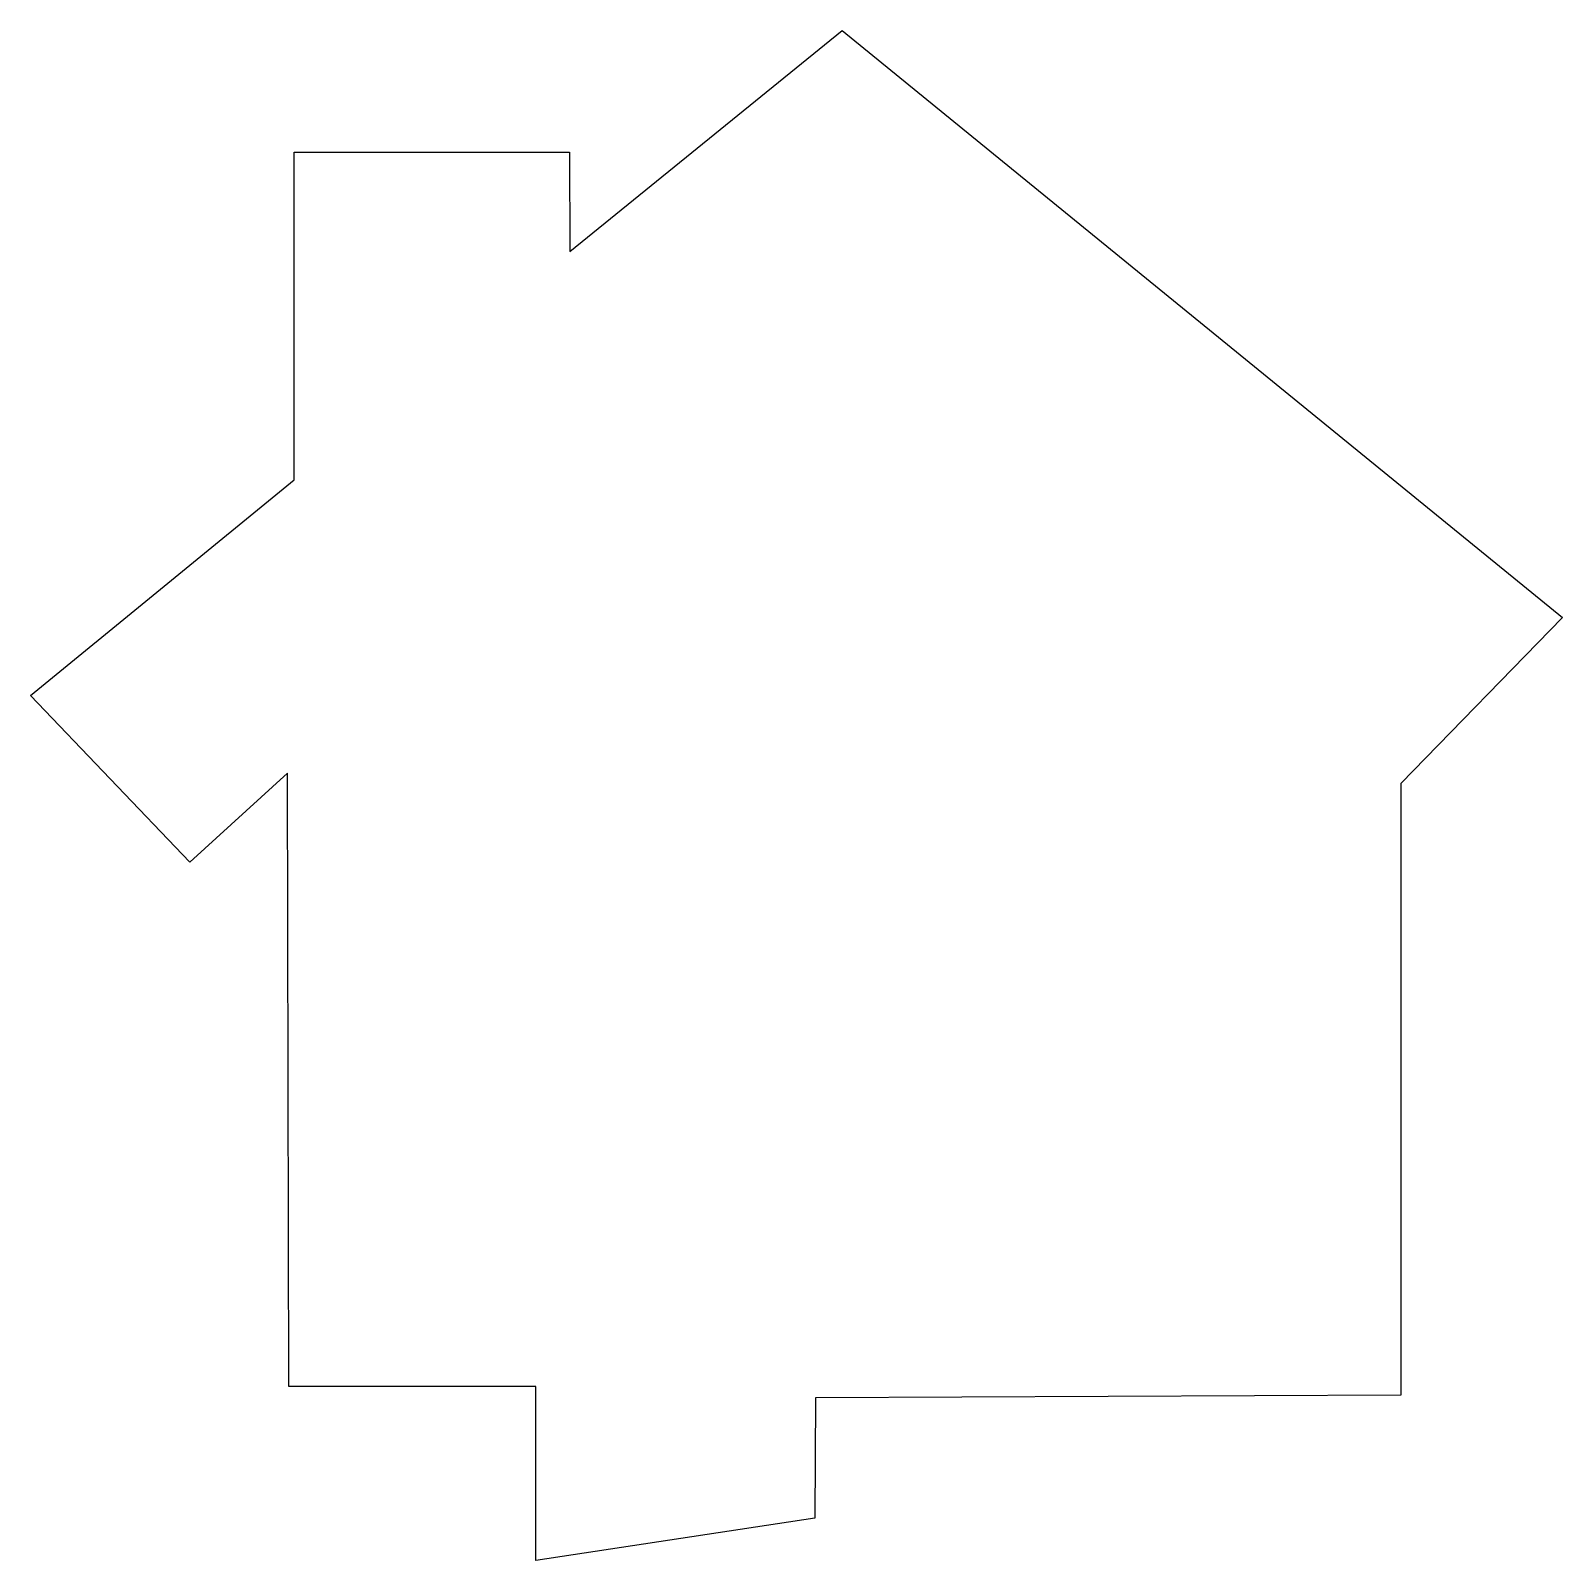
# Model space of a CAD drawing. Extents: x 32.9 to 82.7, y 37.7 to 87.3.
import ezdxf

# ---------------------------------------------------------------- set-up
doc = ezdxf.new("R2010")
doc.units = 0
doc.layers.add('Calque', color=7, linetype='CONTINUOUS')

msp = doc.modelspace()

# ---------------------------------------------------------------- linework, layer by layer
at = {"layer": 'Calque', "color": 7}
for p, q in [((50.442281, 80.181015), (59.285519, 87.347781)), ((59.285519, 87.347781), (82.68407, 68.297781)), ((41.486667, 72.759296), (41.486667, 83.396669)), ((41.486667, 83.396669), (50.43851, 83.396669)), ((50.43851, 83.396669), (50.442281, 80.181015)), ((32.930829, 65.757781), (41.486667, 72.759296)), ((82.68407, 68.297781), (77.44035, 62.898932)), ((38.1, 60.349071), (32.930829, 65.757781)), ((41.278285, 63.237192), (38.1, 60.349071)), ((41.322131, 43.321114), (41.278285, 63.237192)), ((77.44035, 62.898932), (77.44035, 43.043382)), ((49.339523, 43.321114), (41.322131, 43.321114)), ((49.344975, 37.677731), (49.339523, 43.321114)), ((58.42, 42.952484), (58.405291, 39.05276)), ((77.44035, 43.043382), (58.42, 42.952484)), ((58.405291, 39.05276), (49.344975, 37.677731))]:
    msp.add_line(p, q, dxfattribs=at)

doc.saveas('drawing.dxf')
